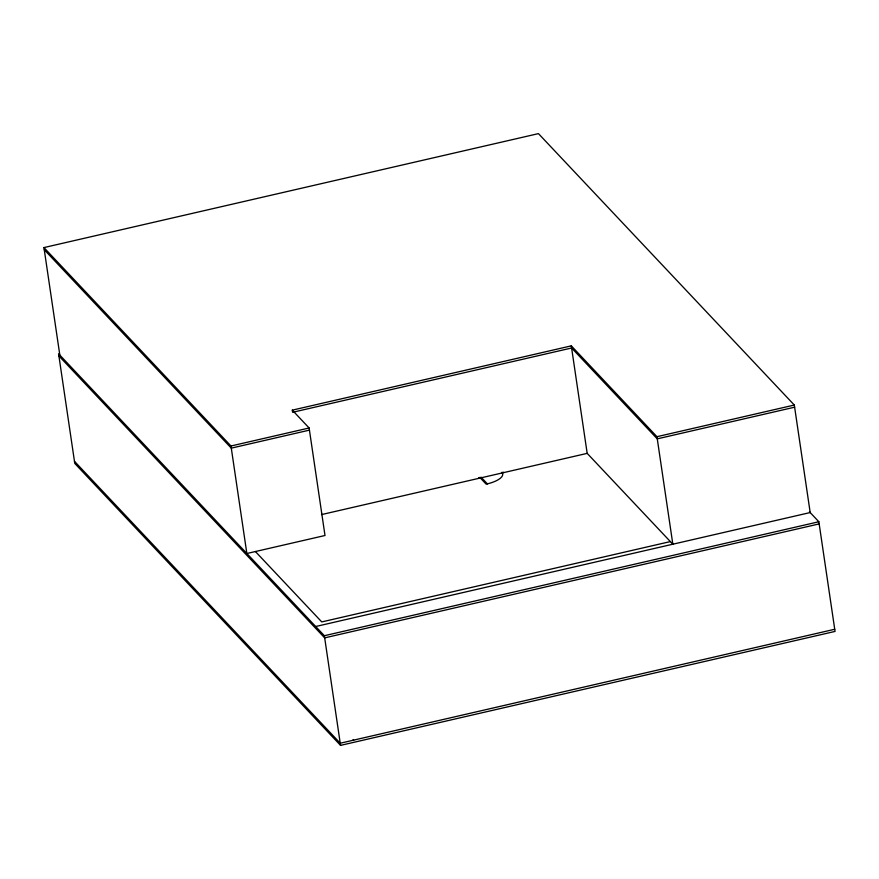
<?xml version="1.0" encoding="UTF-8"?>
<svg xmlns="http://www.w3.org/2000/svg" width="879" height="879" viewBox="0 0 879 879"><rect width="100%" height="100%" fill="white"/><g stroke="black" fill="none" stroke-linecap="round" stroke-linejoin="round"><path stroke-width="1.32" d="M59.827 355.094L43.95 247.581L538.453 133.619L794.308 405.043L810.185 512.556L315.682 626.518M794.627 407.197L657.261 438.852L571.625 347.996L292.63 412.295L292.311 410.152L571.306 345.854L656.954 436.698L672.831 544.211L587.183 453.366L571.306 345.854M230.979 445.994L309.122 427.985L324.999 535.498L246.856 553.506L230.979 445.994L43.95 247.581M309.441 430.128L231.298 448.136L44.269 249.735M656.954 436.698L794.308 405.043M321.538 514.589L587.183 453.366M670.347 541.585L321.758 621.925L255.404 551.529M324.362 635.715L818.854 521.752L835.05 631.419L340.547 745.381L74.781 463.442L58.585 353.787L324.362 635.715L340.547 745.381M819.173 523.906L324.67 637.868L58.904 355.929M834.731 629.265L340.228 743.227L74.462 461.299M809.46 511.787L818.854 521.752M503.019 472.078L503.546 472.638M481.044 477.143L487.405 483.9M479.813 477.418L486.186 484.175A23.107 7.823 -8.4 0 0 501.799 472.353M478.594 477.704L479.132 478.264M292.311 410.152L309.122 427.985M353.138 739.569L353.666 740.14"/></g></svg>
